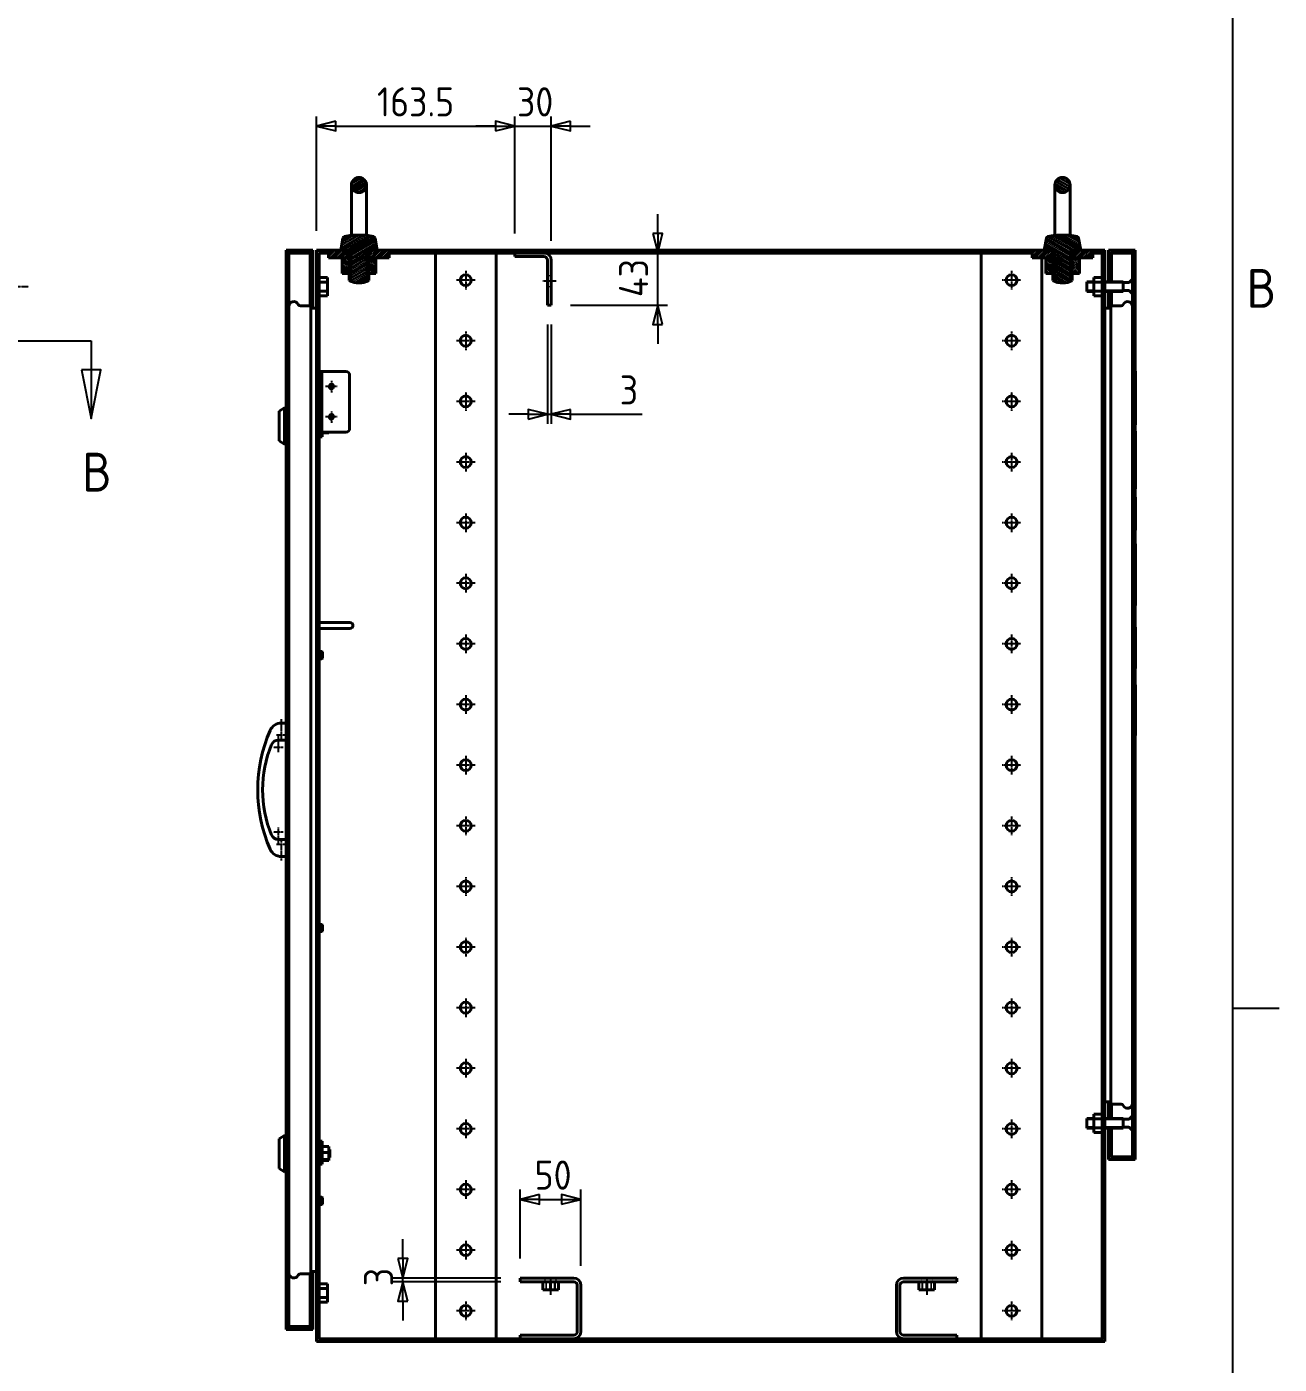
# Model space of a CAD drawing. Header units: millimetres. Extents: x 0 to 6720, y 0 to 4752.
# Drawn here: x 5566 to 6598, y 894 to 1997 of the extents above; entities that cross this region are included whole.
import ezdxf

# ---------------------------------------------------------------- set-up
doc = ezdxf.new("R2010")
doc.units = ezdxf.units.MM
for name, pattern in [('DPAB0445$0$CHAIN', [0.7087, 0.4724, -0.0591, 0.1181, -0.0591]), ('DPAB0445$0$DASHED', [0.2067, 0.1654, -0.0413]), ('DPAB0445$0$DOUBLE_DASH_CHAIN', [1.2403, 0.6614, -0.0827, 0.1654, -0.0827, 0.1654, -0.0827])]:
    doc.linetypes.add(name, pattern=pattern)
for name, color, linetype, lineweight in [('DPAB0445$0$가려진 것(ISO)', 2, 'DPAB0445$0$DASHED', 18), ('DPAB0445$0$가시적인 것(ISO)', 3, 'Continuous', 40), ('DPAB0445$0$가시적인 좁은 것(ISO)', 3, 'Continuous', 35), ('DPAB0445$0$경계(ISO)', 7, 'Continuous', 25), ('DPAB0445$0$단면선(ISO)', 7, 'DPAB0445$0$CHAIN', 25), ('DPAB0445$0$중심 표식(ISO)', 1, 'Continuous', 25), ('DPAB0445$0$중심선(ISO)', 1, 'Continuous', 25), ('DPAB0445$0$치수(ISO)', 2, 'Continuous', 25), ('DPAB0445$0$해치(ISO)', 7, 'Continuous', 18)]:
    doc.layers.add(name, color=color, linetype=linetype, lineweight=lineweight)
doc.styles.add('DPAB0445$0$문자 텍스트_PSTEK_POSCO', font='isocp.shx')
doc.styles.add('DPAB0445$0$치수 텍스트_PSTEK_POSCO', font='isocp.shx')
doc.dimstyles.new('DPAB0445$0$치수_PSTEK_POSCO', dxfattribs={"dimscale": 16, "dimtxt": 1.5, "dimasz": 1, "dimexe": 0.5, "dimexo": 1, "dimgap": 0.5, "dimtad": 1, "dimrnd": 1e-08, "dimdsep": 46, "dimtxsty": 'DPAB0445$0$치수 텍스트_PSTEK_POSCO', "dimblk": 'DPAB0445$0$Filled-2', "dimcen": 0.09, "dimdle": 10, "dimclrd": 7, "dimclre": 7, "dimclrt": 2, "dimadec": 1, "dimazin": 2, "dimtfac": 1, "dimtmove": 0, "dimatfit": 3, "dimldrblk": 'DPAB0445$0$Filled-2', "dimfxl": 0, "dimtolj": 1, "dimlwd": -1, "dimlwe": -1, "dimarcsym": 0})
pattern_1 = [(45, (-3e-05, -1e-05), (-0.71842049, 0.71842049), [])]
pattern_2 = [(135.00021, (-3e-05, -1e-05), (-0.71841785, -0.71842313), [])]

# ---------------------------------------------------------------- blocks, each defined once
blk = doc.blocks.new('DPAB0445$0$경계 Default Border')
at = {"layer": 'DPAB0445$0$경계(ISO)'}
blk.add_line((410, 74.25), (412.4, 74.25), dxfattribs=at)
at = {"layer": 'DPAB0445$0$경계(ISO)', "flags": 128}
blk.add_lwpolyline([(10, 10), (10, 287), (410, 287), (410, 10), (10, 10)], dxfattribs=at)
at = {"layer": 'DPAB0445$0$경계(ISO)', "color": 2, "insert": (410.719, 110.356), "char_height": 2, "attachment_point": 7, "style": 'DPAB0445$0$문자 텍스트_PSTEK_POSCO'}
blk.add_mtext('B', dxfattribs=at)
blk = doc.blocks.new('DPAB0445$0$2dTransSection1')
at = {"layer": 'DPAB0445$0$단면선(ISO)', "linetype": 'DPAB0445$0$DOUBLE_DASH_CHAIN'}
blk.add_line((292.427, 108.654), (351.185, 108.654), dxfattribs=at)
at = {"layer": 'DPAB0445$0$단면선(ISO)', "linetype": 'Continuous'}
for p, q in [((292.427, 108.654), (295.956, 108.654)), ((292.427, 108.654), (292.427, 107.154)), ((347.657, 108.654), (351.185, 108.654)), ((351.185, 108.654), (351.185, 107.154)), ((291.927, 107.154), (292.427, 104.654)), ((292.927, 107.154), (291.927, 107.154)), ((292.427, 107.154), (292.427, 104.654)), ((292.427, 104.654), (292.927, 107.154)), ((350.685, 107.154), (351.185, 104.654)), ((351.685, 107.154), (350.685, 107.154)), ((351.185, 107.154), (351.185, 104.654)), ((351.185, 104.654), (351.685, 107.154))]:
    blk.add_line(p, q, dxfattribs=at)
at = {"layer": 'DPAB0445$0$단면선(ISO)', "linetype": 'Continuous', "flags": 128}
for points in [[(291.927, 107.154), (292.427, 104.654), (292.927, 107.154), (291.927, 107.154)], [(350.685, 107.154), (351.185, 104.654), (351.685, 107.154), (350.685, 107.154)]]:
    blk.add_lwpolyline(points, dxfattribs=at)
at = {"layer": 'DPAB0445$0$단면선(ISO)'}
for points in [[(291.927, 107.154), (292.427, 104.654), (292.927, 107.154), (291.927, 107.154)], [(350.685, 107.154), (351.185, 104.654), (351.685, 107.154), (350.685, 107.154)]]:
    blk.add_solid(points, dxfattribs=at)
at = {"layer": 'DPAB0445$0$단면선(ISO)', "char_height": 2, "attachment_point": 7, "style": 'DPAB0445$0$문자 텍스트_PSTEK_POSCO'}
for insert in [(291.626, 100.884), (350.718, 100.884)]:
    blk.add_mtext('B', dxfattribs=dict(at, insert=insert))
blk = doc.blocks.new('DPAB0445$0$Filled-2')
at = {"color": 0}
for p, q in [((0, 0), (-1, 0.25)), ((-1, 0.25), (-1, -0.25)), ((-1, 0), (0, 0)), ((-1, -0.25), (0, 0))]:
    blk.add_line(p, q, dxfattribs=at)
at = {"color": 0, "flags": 128}
blk.add_lwpolyline([(-1, -0.25), (0, 0), (-1, 0.25), (-1, -0.25)], dxfattribs=at)
at = {"color": 0}
blk.add_solid([(-1, -0.25), (0, 0), (-1, 0.25), (-1, -0.25)], dxfattribs=at)
blk = doc.blocks.new('*D291')
at = {"layer": 'DPAB0445$0$치수(ISO)', "color": 7}
for p, q in [((5804.7, 1829.2), (5804.7, 1923.5)), ((5968.2, 1826.9), (5968.2, 1923.5)), ((5820.7, 1915.5), (5952.2, 1915.5))]:
    blk.add_line(p, q, dxfattribs=at)
at = {"layer": 'DPAB0445$0$치수(ISO)', "color": 7, "xscale": 16, "yscale": 16, "zscale": 16, "rotation": 180}
blk.add_blockref('DPAB0445$0$Filled-2', (5804.7, 1915.5), dxfattribs=at)
at = {"layer": 'DPAB0445$0$치수(ISO)', "color": 7, "xscale": 16, "yscale": 16, "zscale": 16}
blk.add_blockref('DPAB0445$0$Filled-2', (5968.2, 1915.5), dxfattribs=at)
at = {"layer": 'DPAB0445$0$치수(ISO)', "color": 2, "insert": (5854.6, 1935.5), "char_height": 24, "attachment_point": 4, "style": 'DPAB0445$0$치수 텍스트_PSTEK_POSCO'}
blk.add_mtext('\\A1;163.5', dxfattribs=at)
blk = doc.blocks.new('*D292')
at = {"layer": 'DPAB0445$0$치수(ISO)', "color": 7}
for p, q in [((5968.2, 1826.9), (5968.2, 1923.5)), ((5998.2, 1820.9), (5998.2, 1923.5)), ((5952.2, 1915.5), (5936.2, 1915.5)), ((5968.2, 1915.5), (5998.2, 1915.5)), ((6014.2, 1915.5), (6030.2, 1915.5))]:
    blk.add_line(p, q, dxfattribs=at)
at = {"layer": 'DPAB0445$0$치수(ISO)', "color": 7, "xscale": 16, "yscale": 16, "zscale": 16}
blk.add_blockref('DPAB0445$0$Filled-2', (5968.2, 1915.5), dxfattribs=at)
at = {"layer": 'DPAB0445$0$치수(ISO)', "color": 7, "xscale": 16, "yscale": 16, "zscale": 16, "rotation": 180}
blk.add_blockref('DPAB0445$0$Filled-2', (5998.2, 1915.5), dxfattribs=at)
at = {"layer": 'DPAB0445$0$치수(ISO)', "color": 2, "insert": (5970, 1935.5), "char_height": 24, "attachment_point": 4, "style": 'DPAB0445$0$치수 텍스트_PSTEK_POSCO'}
blk.add_mtext('\\A1;30', dxfattribs=at)
blk = doc.blocks.new('*D293')
at = {"layer": 'DPAB0445$0$치수(ISO)', "color": 7}
for p, q in [((6086.1, 1826.9), (6086.1, 1842.9)), ((6086.1, 1767.9), (6086.1, 1810.9)), ((6014.2, 1767.9), (6094.1, 1767.9)), ((6086.1, 1751.9), (6086.1, 1735.9))]:
    blk.add_line(p, q, dxfattribs=at)
at = {"layer": 'DPAB0445$0$치수(ISO)', "color": 7, "xscale": 16, "yscale": 16, "zscale": 16}
for p, rotation in [((6086.1, 1810.9), 270), ((6086.1, 1767.9), 90)]:
    blk.add_blockref('DPAB0445$0$Filled-2', p, dxfattribs=dict(at, rotation=rotation))
at = {"layer": 'DPAB0445$0$치수(ISO)', "color": 2, "insert": (6066.1, 1774.5), "char_height": 24, "attachment_point": 4, "rotation": 90, "style": 'DPAB0445$0$치수 텍스트_PSTEK_POSCO'}
blk.add_mtext('\\A1;43', dxfattribs=at)
blk = doc.blocks.new('*D294')
at = {"layer": 'DPAB0445$0$치수(ISO)', "color": 7}
for p, q in [((5995.2, 1751.9), (5995.2, 1669.9)), ((5998.2, 1751.9), (5998.2, 1669.9)), ((5979.2, 1677.9), (5963.2, 1677.9)), ((5995.2, 1677.9), (5998.2, 1677.9)), ((6014.2, 1677.9), (6073.2, 1677.9))]:
    blk.add_line(p, q, dxfattribs=at)
at = {"layer": 'DPAB0445$0$치수(ISO)', "color": 7, "xscale": 16, "yscale": 16, "zscale": 16}
blk.add_blockref('DPAB0445$0$Filled-2', (5995.2, 1677.9), dxfattribs=at)
at = {"layer": 'DPAB0445$0$치수(ISO)', "color": 7, "xscale": 16, "yscale": 16, "zscale": 16, "rotation": 180}
blk.add_blockref('DPAB0445$0$Filled-2', (5998.2, 1677.9), dxfattribs=at)
at = {"layer": 'DPAB0445$0$치수(ISO)', "color": 2, "insert": (6054.7, 1697.9), "char_height": 24, "attachment_point": 4, "style": 'DPAB0445$0$치수 텍스트_PSTEK_POSCO'}
blk.add_mtext('\\A1;3', dxfattribs=at)
blk = doc.blocks.new('*D295')
at = {"layer": 'DPAB0445$0$치수(ISO)', "color": 7}
for p, q in [((5972.7, 981.5), (5972.7, 1038.4)), ((6022.7, 975.5), (6022.7, 1038.4)), ((5988.7, 1030.4), (6006.7, 1030.4))]:
    blk.add_line(p, q, dxfattribs=at)
at = {"layer": 'DPAB0445$0$치수(ISO)', "color": 7, "xscale": 16, "yscale": 16, "zscale": 16, "rotation": 180}
blk.add_blockref('DPAB0445$0$Filled-2', (5972.7, 1030.4), dxfattribs=at)
at = {"layer": 'DPAB0445$0$치수(ISO)', "color": 7, "xscale": 16, "yscale": 16, "zscale": 16}
blk.add_blockref('DPAB0445$0$Filled-2', (6022.7, 1030.4), dxfattribs=at)
at = {"layer": 'DPAB0445$0$치수(ISO)', "color": 2, "insert": (5984.5, 1050.4), "char_height": 24, "attachment_point": 4, "style": 'DPAB0445$0$치수 텍스트_PSTEK_POSCO'}
blk.add_mtext('\\A1;50', dxfattribs=at)
blk = doc.blocks.new('*D296')
at = {"layer": 'DPAB0445$0$치수(ISO)', "color": 7}
for p, q in [((5875.9, 981.5), (5875.9, 997.5)), ((5956.7, 965.5), (5867.9, 965.5)), ((5956.7, 962.5), (5867.9, 962.5)), ((5875.9, 962.5), (5875.9, 965.5)), ((5875.9, 946.5), (5875.9, 930.5))]:
    blk.add_line(p, q, dxfattribs=at)
at = {"layer": 'DPAB0445$0$치수(ISO)', "color": 7, "xscale": 16, "yscale": 16, "zscale": 16}
for p, rotation in [((5875.9, 965.5), 270), ((5875.9, 962.5), 90)]:
    blk.add_blockref('DPAB0445$0$Filled-2', p, dxfattribs=dict(at, rotation=rotation))
at = {"layer": 'DPAB0445$0$치수(ISO)', "color": 2, "insert": (5855.9, 958.7), "char_height": 24, "attachment_point": 4, "rotation": 90, "style": 'DPAB0445$0$치수 텍스트_PSTEK_POSCO'}
blk.add_mtext('\\A1;3', dxfattribs=at)

msp = doc.modelspace()

# ---------------------------------------------------------------- hatches: boundary and pattern name
at = {"layer": 'DPAB0445$0$해치(ISO)'}
h = msp.add_hatch(dxfattribs=at)
h.set_pattern_fill('ANSI31', color=256, scale=8.128, angle=-14.999978, style=0)
h.set_pattern_definition([(30.000022, (-3e-05, -1e-05), (-0.50800034, 0.87988161), [])])
edge = h.paths.add_edge_path()
edge.add_ellipse((5839.742, 1866.908), major_axis=(6.25, 0), ratio=1, start_angle=0, end_angle=360)
edge = h.paths.add_edge_path()
edge.add_line((5847.742, 1807.158), (5846.242, 1807.158))
edge.add_line((5846.242, 1807.158), (5846.242, 1811.558))
edge.add_ellipse((5847.842, 1811.558), major_axis=(-1.6, 0), ratio=1, start_angle=270, end_angle=360, ccw=False)
edge.add_line((5847.842, 1813.158), (5848.242, 1813.158))
edge.add_line((5848.242, 1813.158), (5854.742, 1813.158))
edge.add_line((5854.742, 1813.158), (5852.988, 1823.107))
edge.add_ellipse((5851.412, 1822.829), major_axis=(1.576, 0.278), ratio=1, start_angle=0, end_angle=67.973448)
edge.add_ellipse((5839.742, 1768.05), major_axis=(12.003, 56.344), ratio=1, start_angle=0, end_angle=12.026552)
edge.add_ellipse((5839.742, 1768.05), major_axis=(0, 57.608), ratio=1, start_angle=0, end_angle=12.026552)
edge.add_ellipse((5828.072, 1822.829), major_axis=(-0.333, 1.565), ratio=1, start_angle=0, end_angle=67.973448)
edge.add_line((5826.497, 1823.107), (5824.742, 1813.158))
edge.add_line((5824.742, 1813.158), (5831.242, 1813.158))
edge.add_line((5831.242, 1813.158), (5831.642, 1813.158))
edge.add_ellipse((5831.642, 1811.558), major_axis=(0, 1.6), ratio=1, start_angle=270, end_angle=360, ccw=False)
edge.add_line((5833.242, 1811.558), (5833.242, 1807.158))
edge.add_line((5833.242, 1807.158), (5831.742, 1807.158))
edge.add_line((5831.742, 1807.158), (5831.742, 1806.858))
edge.add_line((5831.742, 1806.858), (5831.742, 1793.858))
edge.add_line((5831.742, 1793.858), (5831.742, 1788.158))
edge.add_ellipse((5839.742, 1803.158), major_axis=(-8, -15), ratio=1, start_angle=0, end_angle=56.144974)
edge.add_line((5847.742, 1788.158), (5847.742, 1793.858))
edge.add_line((5847.742, 1793.858), (5847.742, 1806.858))
edge.add_line((5847.742, 1806.858), (5847.742, 1807.158))
h = msp.add_hatch(dxfattribs=at)
h.set_pattern_fill('ANSI31', color=256, scale=8.128, angle=105.000246, style=0)
h.set_pattern_definition([(150.000246, (-3e-05, -1e-05), (-0.50799623, -0.87988399), [])])
edge = h.paths.add_edge_path()
edge.add_ellipse((6419.742, 1866.908), major_axis=(6.25, 0), ratio=1, start_angle=0, end_angle=360)
edge = h.paths.add_edge_path()
edge.add_line((6427.742, 1807.158), (6426.242, 1807.158))
edge.add_line((6426.242, 1807.158), (6426.242, 1811.558))
edge.add_ellipse((6427.842, 1811.558), major_axis=(-1.6, 0), ratio=1, start_angle=270, end_angle=360, ccw=False)
edge.add_line((6427.842, 1813.158), (6428.242, 1813.158))
edge.add_line((6428.242, 1813.158), (6434.742, 1813.158))
edge.add_line((6434.742, 1813.158), (6432.988, 1823.107))
edge.add_ellipse((6431.412, 1822.829), major_axis=(1.576, 0.278), ratio=1, start_angle=0, end_angle=67.973448)
edge.add_ellipse((6419.742, 1768.05), major_axis=(12.003, 56.344), ratio=1, start_angle=0, end_angle=12.026552)
edge.add_ellipse((6419.742, 1768.05), major_axis=(0, 57.608), ratio=1, start_angle=0, end_angle=12.026552)
edge.add_ellipse((6408.072, 1822.829), major_axis=(-0.333, 1.565), ratio=1, start_angle=0, end_angle=67.973448)
edge.add_line((6406.497, 1823.107), (6404.742, 1813.158))
edge.add_line((6404.742, 1813.158), (6411.242, 1813.158))
edge.add_line((6411.242, 1813.158), (6411.642, 1813.158))
edge.add_ellipse((6411.642, 1811.558), major_axis=(0, 1.6), ratio=1, start_angle=270, end_angle=360, ccw=False)
edge.add_line((6413.242, 1811.558), (6413.242, 1807.158))
edge.add_line((6413.242, 1807.158), (6411.742, 1807.158))
edge.add_line((6411.742, 1807.158), (6411.742, 1806.858))
edge.add_line((6411.742, 1806.858), (6411.742, 1793.858))
edge.add_line((6411.742, 1793.858), (6411.742, 1788.158))
edge.add_ellipse((6419.742, 1803.158), major_axis=(-8, -15), ratio=1, start_angle=0, end_angle=56.144974)
edge.add_line((6427.742, 1788.158), (6427.742, 1793.858))
edge.add_line((6427.742, 1793.858), (6427.742, 1806.858))
edge.add_line((6427.742, 1806.858), (6427.742, 1807.158))
h = msp.add_hatch(dxfattribs=at)
h.set_pattern_fill('ANSI31', color=256, scale=8.128, angle=14.999978, style=0)
h.set_pattern_definition([(59.999978, (-3e-05, -1e-05), (-0.87988161, 0.50800034), [])])
h.paths.add_polyline_path([(5801.742, 1813.158), (5779.742, 1813.158), (5779.742, 923.158), (5801.742, 923.158), (5801.742, 943.158), (5799.442, 943.158), (5799.442, 925.458), (5782.042, 925.458), (5782.042, 1810.858), (5799.442, 1810.858), (5799.442, 1793.158), (5801.742, 1793.158)])
h = msp.add_hatch(dxfattribs=at)
h.set_pattern_fill('ANSI31', color=256, scale=8.128, style=0)
h.set_pattern_definition(pattern_1)
h.paths.add_polyline_path([(6394.742, 1810.858), (6394.742, 1806.858), (6405.886, 1806.858), (6411.242, 1806.858), (6411.242, 1813.158), (6404.742, 1813.158), (5854.742, 1813.158), (5848.242, 1813.158), (5848.242, 1806.858), (5853.599, 1806.858), (5864.742, 1806.858), (5864.742, 1810.858)])
h.paths.add_polyline_path([(6452.442, 915.458), (5807.042, 915.458), (5807.042, 1663.158), (5807.042, 1713.158), (5807.042, 1810.858), (5814.742, 1810.858), (5814.742, 1806.858), (5825.886, 1806.858), (5831.242, 1806.858), (5831.242, 1813.158), (5824.742, 1813.158), (5804.742, 1813.158), (5804.742, 913.158), (6454.742, 913.158), (6454.742, 1813.158), (6434.742, 1813.158), (6428.242, 1813.158), (6428.242, 1806.858), (6433.599, 1806.858), (6444.742, 1806.858), (6444.742, 1810.858), (6452.442, 1810.858)])
h = msp.add_hatch(dxfattribs=at)
h.set_pattern_fill('ANSI31', color=256, scale=8.128, angle=90.00021, style=0)
h.set_pattern_definition(pattern_2)
h.paths.add_polyline_path([(6457.742, 1793.158), (6460.042, 1793.158), (6460.042, 1810.858), (6477.442, 1810.858), (6477.442, 1065.458), (6460.042, 1065.458), (6460.042, 1083.158), (6457.742, 1083.158), (6457.742, 1063.158), (6479.742, 1063.158), (6479.742, 1813.158), (6457.742, 1813.158)])
h = msp.add_hatch(dxfattribs=at)
h.set_pattern_fill('ANSI31', color=256, scale=8.128, angle=90.00021, style=0)
h.set_pattern_definition(pattern_2)
h.paths.add_polyline_path([(5825.886, 1793.858), (5831.742, 1793.858), (5832.825, 1793.858), (5832.825, 1806.858), (5831.742, 1806.858), (5831.242, 1806.858), (5825.886, 1806.858)])
h.paths.add_polyline_path([(5846.66, 1793.858), (5847.742, 1793.858), (5853.599, 1793.858), (5853.599, 1806.858), (5848.242, 1806.858), (5847.742, 1806.858), (5846.66, 1806.858)])
h.paths.add_polyline_path([(6433.599, 1806.858), (6433.599, 1793.858), (6427.742, 1793.858), (6426.66, 1793.858), (6426.66, 1806.858), (6427.742, 1806.858), (6428.242, 1806.858)])
h.paths.add_polyline_path([(6405.886, 1806.858), (6405.886, 1793.858), (6411.742, 1793.858), (6412.825, 1793.858), (6412.825, 1806.858), (6411.742, 1806.858), (6411.242, 1806.858)])
h = msp.add_hatch(dxfattribs=at)
h.set_pattern_fill('ANSI31', color=256, scale=8.128, style=0)
h.set_pattern_definition(pattern_1)
h.paths.add_polyline_path([(5807.042, 1663.158), (5809.042, 1663.158), (5809.042, 1713.158), (5807.042, 1713.158)])

# ---------------------------------------------------------------- linework, layer by layer
at = {"layer": 'DPAB0445$0$가려진 것(ISO)'}
for p, q in [((5847.742, 1807.158), (5831.742, 1807.158)), ((6427.742, 1807.158), (6411.742, 1807.158)), ((5995.242, 1792.358), (5998.242, 1792.358)), ((5995.242, 1783.358), (5998.242, 1783.358)), ((5993.242, 962.458), (5993.242, 965.458)), ((5993.742, 962.458), (5993.742, 955.658)), ((5994.419, 955.658), (5994.419, 962.458)), ((6001.066, 955.658), (6001.066, 962.458)), ((6001.742, 955.658), (6001.742, 962.458)), ((6002.242, 962.458), (6002.242, 965.458)), ((6303.242, 965.458), (6303.242, 962.458)), ((6303.742, 962.458), (6303.742, 955.658)), ((6304.419, 962.458), (6304.419, 955.658)), ((6311.066, 962.458), (6311.066, 955.658)), ((6311.742, 955.658), (6311.742, 962.458)), ((6312.242, 965.458), (6312.242, 962.458))]:
    msp.add_line(p, q, dxfattribs=at)
at = {"layer": 'DPAB0445$0$가시적인 것(ISO)'}
for p, q in [((5833.492, 1866.908), (5833.492, 1825.318)), ((5845.992, 1825.318), (5845.992, 1866.908)), ((6413.492, 1866.908), (6413.492, 1825.318)), ((6425.992, 1825.318), (6425.992, 1866.908)), ((5826.497, 1823.107), (5824.742, 1813.158)), ((5854.742, 1813.158), (5852.988, 1823.107)), ((6406.497, 1823.107), (6404.742, 1813.158)), ((6434.742, 1813.158), (6432.988, 1823.107)), ((5801.742, 1813.158), (5779.742, 1813.158)), ((5779.742, 1813.158), (5779.742, 923.158)), ((5782.042, 925.458), (5782.042, 1810.858)), ((5782.042, 1810.858), (5799.442, 1810.858)), ((5799.442, 1810.858), (5799.442, 1793.158)), ((5801.742, 1793.158), (5801.742, 1813.158)), ((5831.242, 1813.158), (5804.742, 1813.158)), ((5804.742, 1813.158), (5804.742, 913.158)), ((5807.042, 915.458), (5807.042, 1810.858)), ((5807.042, 1810.858), (5814.742, 1810.858)), ((5814.742, 1810.858), (5814.742, 1806.858)), ((5824.742, 1813.158), (5831.642, 1813.158)), ((5831.242, 1806.858), (5831.242, 1813.158)), ((5833.242, 1811.558), (5833.242, 1807.158)), ((5846.242, 1807.158), (5846.242, 1811.558)), ((5847.842, 1813.158), (5854.742, 1813.158)), ((6411.242, 1813.158), (5848.242, 1813.158)), ((5848.242, 1813.158), (5848.242, 1806.858)), ((5864.742, 1806.858), (5864.742, 1810.858)), ((5864.742, 1810.858), (6394.742, 1810.858)), ((5902.742, 915.458), (5902.742, 1810.858)), ((5952.742, 915.458), (5952.742, 1810.858)), ((5968.242, 1810.858), (5968.242, 1807.858)), ((6352.742, 915.458), (6352.742, 1810.858)), ((6394.742, 1810.858), (6394.742, 1806.858)), ((6404.742, 1813.158), (6411.642, 1813.158)), ((6411.242, 1806.858), (6411.242, 1813.158)), ((6413.242, 1811.558), (6413.242, 1807.158)), ((6426.242, 1807.158), (6426.242, 1811.558)), ((6427.842, 1813.158), (6434.742, 1813.158)), ((6454.742, 1813.158), (6428.242, 1813.158)), ((6428.242, 1813.158), (6428.242, 1806.858)), ((6444.742, 1806.858), (6444.742, 1810.858)), ((6444.742, 1810.858), (6452.442, 1810.858)), ((6452.442, 1810.858), (6452.442, 915.458)), ((6454.742, 913.158), (6454.742, 1813.158)), ((6479.742, 1813.158), (6457.742, 1813.158)), ((6457.742, 1813.158), (6457.742, 1793.158)), ((6460.042, 1793.158), (6460.042, 1810.858)), ((6460.042, 1810.858), (6477.442, 1810.858)), ((6477.442, 1810.858), (6477.442, 1065.458)), ((6479.742, 1063.158), (6479.742, 1813.158)), ((5814.742, 1806.858), (5831.242, 1806.858)), ((5825.886, 1806.858), (5825.886, 1793.858)), ((5832.825, 1806.858), (5825.886, 1806.858)), ((5831.742, 1807.158), (5831.742, 1788.158)), ((5832.825, 1793.858), (5832.825, 1806.858)), ((5846.66, 1806.858), (5846.66, 1793.858)), ((5853.599, 1806.858), (5846.66, 1806.858)), ((5847.742, 1788.158), (5847.742, 1807.158)), ((5848.242, 1806.858), (5864.742, 1806.858)), ((5853.599, 1806.858), (5853.599, 1793.858)), ((5968.242, 1807.858), (5992.242, 1807.858)), ((5995.242, 1804.858), (5995.242, 1767.858)), ((5998.242, 1767.858), (5998.242, 1804.858)), ((6394.742, 1806.858), (6411.242, 1806.858)), ((6402.742, 915.458), (6402.742, 1806.858)), ((6405.886, 1806.858), (6405.886, 1793.858)), ((6412.825, 1806.858), (6405.886, 1806.858)), ((6411.742, 1807.158), (6411.742, 1788.158)), ((6412.825, 1793.858), (6412.825, 1806.858)), ((6433.599, 1806.858), (6426.66, 1806.858)), ((6426.66, 1806.858), (6426.66, 1793.858)), ((6427.742, 1788.158), (6427.742, 1807.158)), ((6428.242, 1806.858), (6444.742, 1806.858)), ((6433.599, 1806.858), (6433.599, 1793.858)), ((5799.442, 1793.158), (5801.742, 1793.158)), ((5799.442, 1767.308), (5799.442, 1793.158)), ((5801.742, 1793.158), (5801.742, 1765.458)), ((5807.042, 1790.664), (5813.842, 1790.664)), ((5813.842, 1786.911), (5813.842, 1790.664)), ((5825.886, 1793.858), (5832.825, 1793.858)), ((5846.66, 1793.858), (5853.599, 1793.858)), ((6405.886, 1793.858), (6412.825, 1793.858)), ((6426.66, 1793.858), (6433.599, 1793.858)), ((6439.742, 1779.158), (6439.742, 1787.158)), ((6439.742, 1787.158), (6445.642, 1787.158)), ((6452.442, 1790.664), (6445.642, 1790.664)), ((6445.642, 1790.664), (6445.642, 1786.911)), ((6454.742, 1787.158), (6469.742, 1787.158)), ((6457.742, 1793.158), (6460.042, 1793.158)), ((6457.742, 1787.158), (6457.742, 1793.158)), ((6460.042, 1793.158), (6460.042, 1787.158)), ((6469.742, 1779.158), (6469.742, 1787.158)), ((6469.742, 1779.158), (6469.742, 1787.158)), ((6474.9, 1786.716), (6477.442, 1789.258)), ((5807.042, 1786.911), (5813.842, 1786.911)), ((5807.042, 1779.405), (5813.842, 1779.405)), ((5813.842, 1779.405), (5813.842, 1786.911)), ((5813.842, 1775.653), (5813.842, 1779.405)), ((6439.742, 1779.158), (6445.642, 1779.158)), ((6452.442, 1786.911), (6445.642, 1786.911)), ((6445.642, 1786.911), (6445.642, 1779.405)), ((6452.442, 1779.405), (6445.642, 1779.405)), ((6445.642, 1779.405), (6445.642, 1775.653)), ((6454.742, 1779.158), (6469.742, 1779.158)), ((6457.742, 1765.458), (6457.742, 1779.158)), ((6460.042, 1779.158), (6460.042, 1767.308)), ((6469.742, 1786.482), (6474.334, 1786.482)), ((6469.742, 1779.835), (6474.334, 1779.835)), ((6474.9, 1779.6), (6477.442, 1777.058)), ((5791.497, 1767.308), (5800.042, 1767.308)), ((5800.042, 969.008), (5800.042, 1767.308)), ((5804.742, 1765.458), (5800.042, 1765.458)), ((5807.042, 1775.653), (5813.842, 1775.653)), ((5995.242, 1767.858), (5998.242, 1767.858)), ((6452.442, 1775.653), (6445.642, 1775.653)), ((6454.742, 1765.458), (6459.442, 1765.458)), ((6459.442, 1767.308), (6459.442, 1109.008)), ((6467.988, 1767.308), (6459.442, 1767.308)), ((5809.042, 1713.158), (5807.042, 1713.158)), ((5807.042, 1713.158), (5807.042, 1663.158)), ((5809.042, 1663.158), (5809.042, 1713.158)), ((5809.042, 1713.158), (5811.042, 1713.158)), ((5811.042, 1713.158), (5829.042, 1713.158)), ((5832.042, 1710.158), (5832.042, 1666.158)), ((6479.742, 1713.5), (6479.842, 1713.5)), ((6479.842, 1713.5), (6479.842, 1704.197)), ((6479.742, 1704.197), (6479.842, 1704.197)), ((6479.842, 1704.197), (6479.842, 1696.312)), ((5773.842, 1680.408), (5778.242, 1683.158)), ((5773.842, 1655.908), (5773.842, 1680.408)), ((5778.242, 1683.158), (5778.242, 1653.158)), ((5779.742, 1683.158), (5778.242, 1683.158)), ((6479.742, 1669.254), (6479.842, 1669.254)), ((5773.842, 1655.908), (5778.242, 1653.158)), ((5807.042, 1663.158), (5809.042, 1663.158)), ((5807.342, 1659.558), (5807.342, 1659.358)), ((5809.342, 1659.358), (5807.342, 1659.358)), ((5811.042, 1663.158), (5809.042, 1663.158)), ((5809.342, 1659.358), (5809.342, 1663.158)), ((5814.842, 1662.435), (5809.342, 1662.435)), ((5829.042, 1663.158), (5811.042, 1663.158)), ((5814.842, 1662.435), (5814.842, 1663.158)), ((6479.742, 1663.865), (6479.842, 1663.865)), ((5779.742, 1653.158), (5778.242, 1653.158)), ((6479.742, 1616.272), (6479.842, 1616.272)), ((6479.742, 1609.521), (6479.842, 1609.521)), ((6479.842, 1609.521), (6479.842, 1582.406)), ((6479.742, 1582.406), (6479.842, 1582.406)), ((6479.742, 1570.891), (6479.842, 1570.891)), ((6479.842, 1570.891), (6479.842, 1561.588)), ((6479.742, 1561.588), (6479.842, 1561.588)), ((6479.842, 1561.588), (6479.842, 1529.367)), ((6479.742, 1529.367), (6479.842, 1529.367)), ((6479.842, 1529.367), (6479.842, 1520.064)), ((6479.742, 1520.064), (6479.842, 1520.064)), ((5807.042, 1506.158), (5824.742, 1506.158)), ((5807.042, 1501.158), (5824.742, 1501.158)), ((5832.242, 1506.158), (5824.742, 1506.158)), ((5824.742, 1501.158), (5832.242, 1501.158)), ((6479.742, 1502.366), (6479.842, 1502.366)), ((6479.842, 1502.366), (6479.842, 1468.217)), ((5807.042, 1482.158), (5809.142, 1482.158)), ((5809.142, 1476.158), (5809.142, 1482.158)), ((5809.742, 1481.558), (5809.142, 1482.158)), ((5809.742, 1481.558), (5809.742, 1476.758)), ((5807.042, 1476.158), (5809.142, 1476.158)), ((5809.742, 1476.758), (5809.142, 1476.158)), ((6479.742, 1468.217), (6479.842, 1468.217)), ((6479.742, 1454.602), (6479.842, 1454.602)), ((5779.742, 1423.158), (5775.679, 1423.158)), ((6479.742, 1412.909), (6479.842, 1412.909)), ((5773.25, 1409.158), (5779.742, 1409.158)), ((5779.742, 1327.158), (5773.25, 1327.158)), ((5775.679, 1313.158), (5779.742, 1313.158)), ((5807.042, 1257.158), (5809.142, 1257.158)), ((5807.042, 1251.158), (5809.142, 1251.158)), ((5809.142, 1251.158), (5809.142, 1257.158)), ((5809.742, 1256.558), (5809.142, 1257.158)), ((5809.742, 1251.758), (5809.142, 1251.158)), ((5809.742, 1256.558), (5809.742, 1251.758)), ((6454.742, 1110.858), (6459.442, 1110.858)), ((6457.742, 1097.158), (6457.742, 1110.858)), ((6467.988, 1109.008), (6459.442, 1109.008)), ((6460.042, 1109.008), (6460.042, 1097.158)), ((6439.742, 1089.158), (6439.742, 1097.158)), ((6439.742, 1097.158), (6445.642, 1097.158)), ((6452.442, 1100.664), (6445.642, 1100.664)), ((6445.642, 1100.664), (6445.642, 1096.911)), ((6445.642, 1096.911), (6445.642, 1089.405)), ((6452.442, 1096.911), (6445.642, 1096.911)), ((6454.742, 1097.158), (6469.742, 1097.158)), ((6469.742, 1089.158), (6469.742, 1097.158)), ((6469.742, 1089.158), (6469.742, 1097.158)), ((6469.742, 1096.482), (6474.334, 1096.482)), ((6474.9, 1096.716), (6477.442, 1099.258)), ((5773.842, 1080.408), (5778.242, 1083.158)), ((5778.242, 1083.158), (5778.242, 1053.158)), ((5779.742, 1083.158), (5778.242, 1083.158)), ((6439.742, 1089.158), (6445.642, 1089.158)), ((6452.442, 1089.405), (6445.642, 1089.405)), ((6445.642, 1089.405), (6445.642, 1085.653)), ((6452.442, 1085.653), (6445.642, 1085.653)), ((6454.742, 1089.158), (6469.742, 1089.158)), ((6457.742, 1083.158), (6457.742, 1089.158)), ((6460.042, 1083.158), (6457.742, 1083.158)), ((6457.742, 1083.158), (6457.742, 1063.158)), ((6460.042, 1089.158), (6460.042, 1083.158)), ((6460.042, 1065.458), (6460.042, 1083.158)), ((6469.742, 1089.835), (6474.334, 1089.835)), ((6474.9, 1089.6), (6477.442, 1087.058)), ((5773.842, 1055.908), (5773.842, 1080.408)), ((5807.042, 1076.758), (5807.342, 1076.758)), ((5807.042, 1071.78), (5807.342, 1071.78)), ((5807.342, 1078.358), (5807.342, 1075.027)), ((5809.342, 1078.358), (5807.342, 1078.358)), ((5807.342, 1071.78), (5807.342, 1075.027)), ((5807.342, 1071.78), (5807.342, 1064.536)), ((5809.342, 1059.358), (5809.342, 1078.358)), ((5814.842, 1073.882), (5809.342, 1073.882)), ((5814.842, 1068.956), (5814.842, 1073.882)), ((5814.842, 1071.458), (5815.642, 1071.458)), ((5814.842, 1070.055), (5815.642, 1070.055)), ((5815.642, 1070.055), (5815.642, 1071.458)), ((5815.642, 1070.055), (5815.642, 1066.261)), ((5807.042, 1064.536), (5807.342, 1064.536)), ((5807.042, 1059.558), (5807.342, 1059.558)), ((5807.342, 1059.558), (5807.342, 1064.536)), ((5807.342, 1059.558), (5807.342, 1059.358)), ((5809.342, 1059.358), (5807.342, 1059.358)), ((5814.842, 1068.956), (5809.342, 1068.956)), ((5814.842, 1063.232), (5809.342, 1063.232)), ((5814.842, 1062.435), (5809.342, 1062.435)), ((5814.842, 1063.232), (5814.842, 1068.956)), ((5814.842, 1066.261), (5815.642, 1066.261)), ((5814.842, 1064.858), (5815.642, 1064.858)), ((5814.842, 1062.435), (5814.842, 1063.232)), ((5815.642, 1064.858), (5815.642, 1066.261)), ((6457.742, 1063.158), (6479.742, 1063.158)), ((6477.442, 1065.458), (6460.042, 1065.458)), ((5773.842, 1055.908), (5778.242, 1053.158)), ((5779.742, 1053.158), (5778.242, 1053.158)), ((5807.042, 1032.158), (5809.142, 1032.158)), ((5807.042, 1026.158), (5809.142, 1026.158)), ((5809.142, 1026.158), (5809.142, 1032.158)), ((5809.742, 1031.558), (5809.142, 1032.158)), ((5809.742, 1026.758), (5809.142, 1026.158)), ((5809.742, 1031.558), (5809.742, 1026.758)), ((5804.742, 970.858), (5800.042, 970.858)), ((5801.742, 970.858), (5801.742, 943.158)), ((5791.497, 969.008), (5800.042, 969.008)), ((5799.442, 943.158), (5799.442, 969.008)), ((5807.042, 960.664), (5813.842, 960.664)), ((5813.842, 956.911), (5813.842, 960.664)), ((6016.742, 965.458), (5972.742, 965.458)), ((5972.742, 965.458), (5972.742, 962.458)), ((5972.742, 962.458), (6016.742, 962.458)), ((5991.242, 962.458), (5991.242, 955.658)), ((5997.742, 962.458), (5997.742, 955.658)), ((6004.242, 962.458), (6004.242, 955.658)), ((6288.742, 965.458), (6332.742, 965.458)), ((6332.742, 962.458), (6288.742, 962.458)), ((6301.242, 962.458), (6301.242, 955.658)), ((6307.742, 962.458), (6307.742, 955.658)), ((6314.242, 962.458), (6314.242, 955.658)), ((6332.742, 965.458), (6332.742, 962.458)), ((5807.042, 956.911), (5813.842, 956.911)), ((5807.042, 949.405), (5813.842, 949.405)), ((5813.842, 949.405), (5813.842, 956.911)), ((5813.842, 945.653), (5813.842, 949.405)), ((5991.242, 955.658), (5997.742, 955.658)), ((5997.742, 955.658), (6004.242, 955.658)), ((6019.742, 959.458), (6019.742, 921.458)), ((6022.742, 921.458), (6022.742, 959.458)), ((6282.742, 921.458), (6282.742, 959.458)), ((6285.742, 959.458), (6285.742, 921.458)), ((6307.742, 955.658), (6301.242, 955.658)), ((6314.242, 955.658), (6307.742, 955.658)), ((5801.742, 943.158), (5799.442, 943.158)), ((5799.442, 943.158), (5799.442, 925.458)), ((5801.742, 923.158), (5801.742, 943.158)), ((5807.042, 945.653), (5813.842, 945.653)), ((5779.742, 923.158), (5801.742, 923.158)), ((5799.442, 925.458), (5782.042, 925.458)), ((6016.742, 918.458), (5972.742, 918.458)), ((5972.742, 918.458), (5972.742, 915.458)), ((6288.742, 918.458), (6332.742, 918.458)), ((6332.742, 918.458), (6332.742, 915.458)), ((5804.742, 913.158), (6454.742, 913.158)), ((6452.442, 915.458), (5807.042, 915.458))]:
    msp.add_line(p, q, dxfattribs=at)
for centre, radius in [((5839.742, 1866.908), 6.25), ((6419.742, 1866.908), 6.25), ((5927.742, 1788.458), 4.5), ((6377.742, 1788.458), 4.5), ((5927.742, 1738.458), 4.5), ((6377.742, 1738.458), 4.5), ((5817.042, 1700.658), 1.621), ((5927.742, 1688.458), 4.5), ((6377.742, 1688.458), 4.5), ((5817.042, 1675.658), 1.621), ((5927.742, 1638.458), 4.5), ((6377.742, 1638.458), 4.5), ((5927.742, 1588.458), 4.5), ((6377.742, 1588.458), 4.5), ((5927.742, 1538.458), 4.5), ((6377.742, 1538.458), 4.5), ((5927.742, 1488.458), 4.5), ((6377.742, 1488.458), 4.5), ((5927.742, 1438.458), 4.5), ((6377.742, 1438.458), 4.5), ((5927.742, 1388.458), 4.5), ((6377.742, 1388.458), 4.5), ((5927.742, 1338.458), 4.5), ((6377.742, 1338.458), 4.5), ((5927.742, 1288.458), 4.5), ((6377.742, 1288.458), 4.5), ((5927.742, 1238.458), 4.5), ((6377.742, 1238.458), 4.5), ((5927.742, 1188.458), 4.5), ((6377.742, 1188.458), 4.5), ((5927.742, 1138.458), 4.5), ((6377.742, 1138.458), 4.5), ((5927.742, 1088.458), 4.5), ((6377.742, 1088.458), 4.5), ((5927.742, 1038.458), 4.5), ((6377.742, 1038.458), 4.5), ((5927.742, 988.458), 4.5), ((6377.742, 988.458), 4.5), ((5927.742, 938.458), 4.5), ((6377.742, 938.458), 4.5)]:
    msp.add_circle(centre, radius, dxfattribs=at)
for centre, radius, start, end in [((5828.072, 1822.829), 1.6, 102.026552, 170), ((5839.742, 1768.05), 57.608, 90, 102.026552), ((5839.742, 1768.05), 57.608, 77.973448, 90), ((5851.412, 1822.829), 1.6, 10, 77.973448), ((6408.072, 1822.829), 1.6, 102.026552, 170), ((6419.742, 1768.05), 57.608, 90, 102.026552), ((6419.742, 1768.05), 57.608, 77.973448, 90), ((6431.412, 1822.829), 1.6, 10, 77.973448), ((5831.642, 1811.558), 1.6, 0, 90), ((5847.842, 1811.558), 1.6, 90, 180), ((5992.242, 1804.858), 6, 0, 90), ((6411.642, 1811.558), 1.6, 0, 90), ((6427.842, 1811.558), 1.6, 90, 180), ((5992.242, 1804.858), 3, 0, 90), ((5839.742, 1803.158), 17, 241.927513, 298.072487), ((6419.742, 1803.158), 17, 241.927513, 298.072487), ((6474.334, 1787.282), 0.8, 270, 315), ((6474.334, 1779.035), 0.8, 45, 90), ((5786.042, 1766.808), 4, 24.624318, 180), ((5791.497, 1769.308), 2, 204.624318, 270), ((6467.988, 1769.308), 2, 270, 335.375682), ((6473.442, 1766.808), 4, 0, 155.375682), ((5829.042, 1710.158), 3, 0, 90), ((5829.042, 1666.158), 3, 270, 0), ((5832.242, 1503.658), 2.5, 270, 90), ((5775.679, 1413.158), 10, 90, 156.311939), ((5878.25, 1368.158), 122.008, 156.311939, 203.688061), ((5857.155, 1368.158), 96.913, 157.357192, 202.642808), ((5773.25, 1403.158), 6, 90, 157.357192), ((5773.25, 1333.158), 6, 202.642808, 270), ((5775.679, 1323.158), 10, 203.688061, 270), ((6467.988, 1107.008), 2, 24.624318, 90), ((6473.442, 1109.508), 4, 204.624318, 0), ((6474.334, 1097.282), 0.8, 270, 315), ((6474.334, 1089.035), 0.8, 45, 90), ((5786.042, 969.508), 4, 180, 335.375682), ((5791.497, 967.008), 2, 90, 155.375682), ((6016.742, 959.458), 6, 0, 90), ((6016.742, 959.458), 3, 0, 90), ((6288.742, 959.458), 6, 90, 180), ((6288.742, 959.458), 3, 90, 180), ((6016.742, 921.458), 3, 270, 0), ((6016.742, 921.458), 6, 270, 0), ((6288.742, 921.458), 6, 180, 270), ((6288.742, 921.458), 3, 180, 270)]:
    msp.add_arc(centre, radius, start, end, dxfattribs=at)
for points in [[(6479.842, 1696.312), (6479.842, 1688.825), (6479.842, 1679.011), (6479.842, 1675.38)], [(6479.842, 1675.38), (6479.842, 1672.487), (6479.842, 1670.547), (6479.842, 1669.254)], [(6479.842, 1663.865), (6479.842, 1659.157), (6479.842, 1648.492), (6479.842, 1640.891)], [(6479.842, 1640.891), (6479.842, 1634.481), (6479.842, 1625.972), (6479.842, 1622.625)], [(6479.842, 1622.625), (6479.842, 1619.619), (6479.842, 1617.611), (6479.842, 1616.272)], [(6479.842, 1454.602), (6479.842, 1451.029), (6479.842, 1441.272), (6479.842, 1436.28)], [(6479.842, 1436.28), (6479.842, 1430.834), (6479.842, 1422.042), (6479.842, 1419.092)], [(6479.842, 1419.092), (6479.842, 1416.142), (6479.842, 1414.202), (6479.842, 1412.909)]]:
    msp.add_open_spline(points, degree=2, dxfattribs=at)
at = {"layer": 'DPAB0445$0$가시적인 좁은 것(ISO)'}
for p, q in [((5831.742, 1806.858), (5831.742, 1793.858)), ((5832.948, 1807.158), (5832.948, 1788.158)), ((5846.537, 1788.158), (5846.537, 1807.158)), ((5847.742, 1793.858), (5847.742, 1806.858)), ((6411.742, 1806.858), (6411.742, 1793.858)), ((6412.948, 1807.158), (6412.948, 1788.158)), ((6426.537, 1788.158), (6426.537, 1807.158)), ((6427.742, 1793.858), (6427.742, 1806.858)), ((6445.642, 1786.414), (6439.742, 1786.414)), ((6439.742, 1779.902), (6445.642, 1779.902)), ((6469.742, 1786.414), (6454.742, 1786.414)), ((6454.742, 1779.902), (6469.742, 1779.902)), ((5809.741, 1481.559), (5807.042, 1481.559)), ((5807.042, 1476.757), (5809.741, 1476.757)), ((5809.741, 1256.559), (5807.042, 1256.559)), ((5807.042, 1251.757), (5809.741, 1251.757)), ((6445.642, 1096.414), (6439.742, 1096.414)), ((6469.742, 1096.414), (6454.742, 1096.414)), ((6439.742, 1089.902), (6445.642, 1089.902)), ((6454.742, 1089.902), (6469.742, 1089.902)), ((5809.741, 1031.559), (5807.042, 1031.559)), ((5807.042, 1026.757), (5809.741, 1026.757))]:
    msp.add_line(p, q, dxfattribs=at)
for centre in [(5817.042, 1700.658), (5817.042, 1675.658)]:
    msp.add_arc(centre, 2, 10, 280, dxfattribs=at)
at = {"layer": 'DPAB0445$0$중심 표식(ISO)', "linetype": 'DPAB0445$0$CHAIN'}
for p, q in [((5935.442, 1788.458), (5920.042, 1788.458)), ((5927.742, 1796.158), (5927.742, 1780.758)), ((6385.442, 1788.458), (6370.042, 1788.458)), ((6377.742, 1796.158), (6377.742, 1780.758)), ((5927.742, 1746.158), (5927.742, 1730.758)), ((6377.742, 1746.158), (6377.742, 1730.758)), ((5935.442, 1738.458), (5920.042, 1738.458)), ((6385.442, 1738.458), (6370.042, 1738.458)), ((5821.863, 1700.658), (5812.221, 1700.658)), ((5817.042, 1705.479), (5817.042, 1695.837)), ((5935.442, 1688.458), (5920.042, 1688.458)), ((5927.742, 1696.158), (5927.742, 1680.758)), ((6385.442, 1688.458), (6370.042, 1688.458)), ((6377.742, 1696.158), (6377.742, 1680.758)), ((5817.042, 1680.479), (5817.042, 1670.837)), ((5821.863, 1675.658), (5812.221, 1675.658)), ((5927.742, 1646.158), (5927.742, 1630.758)), ((6377.742, 1646.158), (6377.742, 1630.758)), ((5935.442, 1638.458), (5920.042, 1638.458)), ((6385.442, 1638.458), (6370.042, 1638.458)), ((5935.442, 1588.458), (5920.042, 1588.458)), ((5927.742, 1596.158), (5927.742, 1580.758)), ((6385.442, 1588.458), (6370.042, 1588.458)), ((6377.742, 1596.158), (6377.742, 1580.758)), ((5927.742, 1546.158), (5927.742, 1530.758)), ((6377.742, 1546.158), (6377.742, 1530.758)), ((5935.442, 1538.458), (5920.042, 1538.458)), ((6385.442, 1538.458), (6370.042, 1538.458)), ((5927.742, 1496.158), (5927.742, 1480.758)), ((6377.742, 1496.158), (6377.742, 1480.758)), ((5935.442, 1488.458), (5920.042, 1488.458)), ((6385.442, 1488.458), (6370.042, 1488.458)), ((5927.742, 1446.158), (5927.742, 1430.758)), ((6377.742, 1446.158), (6377.742, 1430.758)), ((5935.442, 1438.458), (5920.042, 1438.458)), ((6385.442, 1438.458), (6370.042, 1438.458)), ((5775.679, 1426.358), (5775.679, 1409.158)), ((5779.679, 1413.158), (5771.679, 1413.158)), ((5773.25, 1412.358), (5773.25, 1399.158)), ((5777.25, 1403.158), (5769.25, 1403.158)), ((5927.742, 1396.158), (5927.742, 1380.758)), ((6377.742, 1396.158), (6377.742, 1380.758)), ((5935.442, 1388.458), (5920.042, 1388.458)), ((6385.442, 1388.458), (6370.042, 1388.458)), ((5927.742, 1346.158), (5927.742, 1330.758)), ((6377.742, 1346.158), (6377.742, 1330.758)), ((5773.25, 1337.158), (5773.25, 1323.958)), ((5935.442, 1338.458), (5920.042, 1338.458)), ((6385.442, 1338.458), (6370.042, 1338.458)), ((5777.25, 1333.158), (5769.25, 1333.158)), ((5775.679, 1327.158), (5775.679, 1309.958)), ((5779.679, 1323.158), (5771.679, 1323.158)), ((5927.742, 1296.158), (5927.742, 1280.758)), ((6377.742, 1296.158), (6377.742, 1280.758)), ((5935.442, 1288.458), (5920.042, 1288.458)), ((6385.442, 1288.458), (6370.042, 1288.458)), ((5935.442, 1238.458), (5920.042, 1238.458)), ((5927.742, 1246.158), (5927.742, 1230.758)), ((6385.442, 1238.458), (6370.042, 1238.458)), ((6377.742, 1246.158), (6377.742, 1230.758)), ((5927.742, 1196.158), (5927.742, 1180.758)), ((6377.742, 1196.158), (6377.742, 1180.758)), ((5935.442, 1188.458), (5920.042, 1188.458)), ((6385.442, 1188.458), (6370.042, 1188.458)), ((5935.442, 1138.458), (5920.042, 1138.458)), ((5927.742, 1146.158), (5927.742, 1130.758)), ((6385.442, 1138.458), (6370.042, 1138.458)), ((6377.742, 1146.158), (6377.742, 1130.758)), ((5927.742, 1096.158), (5927.742, 1080.758)), ((6377.742, 1096.158), (6377.742, 1080.758)), ((5935.442, 1088.458), (5920.042, 1088.458)), ((6385.442, 1088.458), (6370.042, 1088.458)), ((5935.442, 1038.458), (5920.042, 1038.458)), ((5927.742, 1046.158), (5927.742, 1030.758)), ((6385.442, 1038.458), (6370.042, 1038.458)), ((6377.742, 1046.158), (6377.742, 1030.758)), ((5927.742, 996.158), (5927.742, 980.758)), ((6377.742, 996.158), (6377.742, 980.758)), ((5935.442, 988.458), (5920.042, 988.458)), ((6385.442, 988.458), (6370.042, 988.458)), ((5935.442, 938.458), (5920.042, 938.458)), ((5927.742, 946.158), (5927.742, 930.758)), ((6385.442, 938.458), (6370.042, 938.458)), ((6377.742, 946.158), (6377.742, 930.758))]:
    msp.add_line(p, q, dxfattribs=at)
at = {"layer": 'DPAB0445$0$중심선(ISO)', "linetype": 'DPAB0445$0$CHAIN'}
for p, q in [((5991.242, 1787.858), (6002.242, 1787.858)), ((5519.258, 1783.158), (5567.478, 1783.158)), ((5997.742, 966.458), (5997.742, 951.658)), ((6307.742, 966.458), (6307.742, 951.658))]:
    msp.add_line(p, q, dxfattribs=at)

# ---------------------------------------------------------------- block references
at = {"xscale": 16, "yscale": 16, "zscale": 16}
msp.add_blockref('DPAB0445$0$경계 Default Border', (0, 0), dxfattribs=at)
at = {"layer": 'DPAB0445$0$단면선(ISO)', "xscale": 16, "yscale": 16, "zscale": 16}
msp.add_blockref('DPAB0445$0$2dTransSection1', (0, 0), dxfattribs=at)

# ---------------------------------------------------------------- dimensions: what is measured, and where the dimension line sits
at = {"layer": 'DPAB0445$0$치수(ISO)', "color": 7}
for base, p1, p2, angle, override, picture, middle in [((5968.242, 1915.48), (5804.742, 1813.158), (5968.242, 1810.858), 180, {"dimdec": 2, "dimblk2": 'DPAB0445$0$Filled-2', "dimsah": 1, "dimtp": 0, "dimtm": 0, "dimtdec": 2, "dimtofl": 0, "dimatfit": 1}, '*D291', (5886.332, 1915.48)), ((5998.242, 1915.48), (5968.242, 1810.858), (5998.242, 1804.858), 180, {"dimdec": 2, "dimblk1": 'DPAB0445$0$Filled-2', "dimsah": 1, "dimtp": 0, "dimtm": 0, "dimtdec": 2, "dimtofl": 1, "dimatfit": 1}, '*D292', (5983.242, 1915.48)), ((6086.136, 1810.858), (5998.242, 1767.858), (6078.85, 1810.858), 270, {"dimdec": 2, "dimse2": 1, "dimtp": 0, "dimtm": 0, "dimtdec": 2, "dimtofl": 1, "dimatfit": 1}, '*D293', (6086.136, 1789.358)), ((5998.242, 1677.895), (5995.242, 1767.858), (5998.242, 1767.858), 180, {"dimdec": 2, "dimtp": 0, "dimtm": 0, "dimtdec": 2, "dimtofl": 1, "dimatfit": 1}, '*D294', (6059.952, 1677.895)), ((5875.895, 965.458), (5972.742, 962.458), (5972.742, 965.458), 270, {"dimdec": 2, "dimtp": 0, "dimtm": 0, "dimtdec": 2, "dimtofl": 1, "dimatfit": 1}, '*D296', (5875.895, 963.958))]:
    dim = msp.add_linear_dim(base=base, p1=p1, p2=p2, angle=angle, dimstyle='DPAB0445$0$치수_PSTEK_POSCO', override=override, dxfattribs=at)
    dim.commit()
    dim.dimension.update_dxf_attribs({"geometry": picture, "text_midpoint": middle, "dimtype": 160})
dim = msp.add_linear_dim(base=(6022.742, 1030.447), p1=(5972.742, 965.458), p2=(6022.742, 959.458), dimstyle='DPAB0445$0$치수_PSTEK_POSCO', override={"dimdec": 2, "dimtp": 0, "dimtm": 0, "dimtdec": 2, "dimtofl": 0, "dimatfit": 1}, dxfattribs=at)
dim.commit()
dim.dimension.update_dxf_attribs({"geometry": '*D295', "text_midpoint": (5997.742, 1030.447), "dimtype": 160})

doc.saveas('drawing.dxf')
